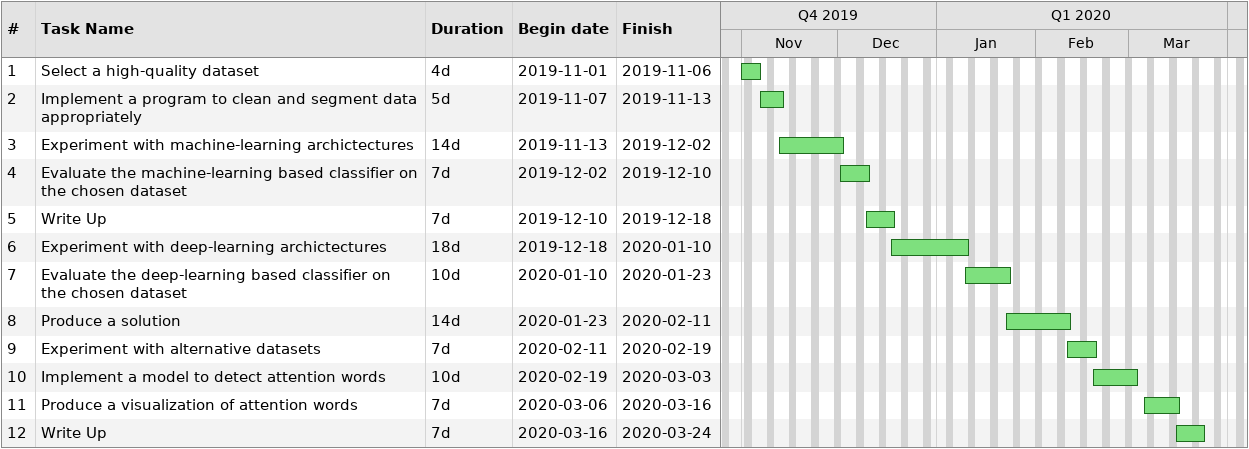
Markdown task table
| ID | Task | Duration | Start | Finish |
|---|---|---|---|---|
| 1 | Select a high-quality dataset | 4d | 2019-11-01 | 2019-11-06 |
| 2 | Implement a program to clean and segment data appropriately | 5d | 2019-11-07 | 2019-11-13 |
| 3 | Experiment with machine-learning archictectures | 14d | 2019-11-13 | 2019-12-02 |
| 4 | Evaluate the machine-learning based classifier on the chosen dataset | 7d | 2019-12-02 | 2019-12-10 |
| 5 | Write Up | 7d | 2019-12-10 | 2019-12-18 |
| 6 | Experiment with deep-learning archictectures | 18d | 2019-12-18 | 2020-01-10 |
| 7 | Evaluate the deep-learning based classifier on the chosen dataset | 10d | 2020-01-10 | 2020-01-23 |
| 8 | Produce a solution | 14d | 2020-01-23 | 2020-02-11 |
| 9 | Experiment with alternative datasets | 7d | 2020-02-11 | 2020-02-19 |
| 10 | Implement a model to detect attention words | 10d | 2020-02-19 | 2020-03-03 |
| 11 | Produce a visualization of attention words | 7d | 2020-03-06 | 2020-03-16 |
| 12 | Write Up | 7d | 2020-03-16 | 2020-03-24 |
